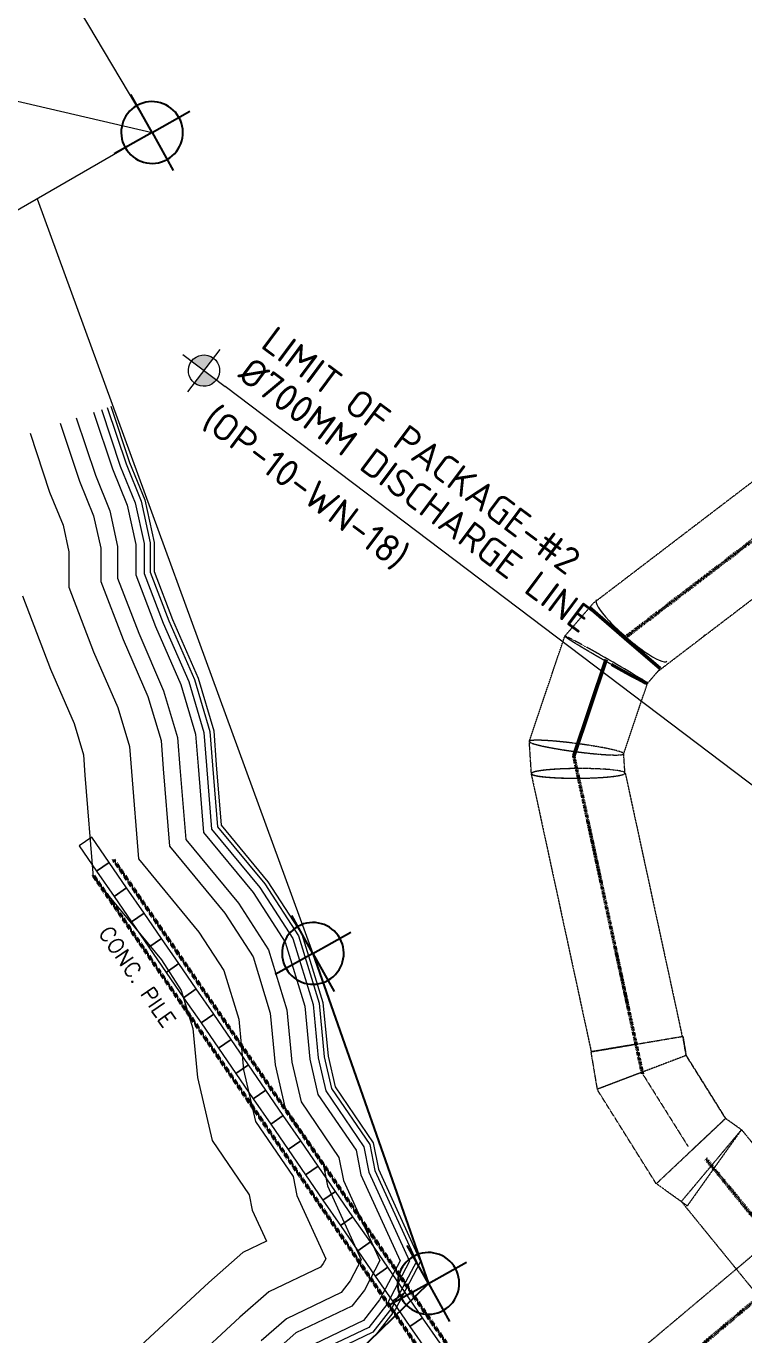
# Model space of a CAD drawing. Header units: inches. Extents: x 86328 to 235202, y 68629 to 184293.
# Drawn here: x 106731 to 120752, y 105863 to 131428 of the extents above; entities that cross this region are included whole.
import ezdxf

# ---------------------------------------------------------------- set-up
doc = ezdxf.new("R2010")
doc.units = ezdxf.units.IN
doc.header["$MEASUREMENT"] = 0
doc.linetypes.add('HIDDEN', pattern=[0.375, 0.25, -0.125])
doc.linetypes.add('PHANTOM2', pattern=[1.25, 0.625, -0.125, 0.125, -0.125, 0.125, -0.125])
doc.layers.add('DIM', color=251, linetype='Continuous', lineweight=0)
doc.layers.add('hid', color=8, linetype='HIDDEN', lineweight=0)
doc.layers.add('EDGE OF CHANNEL', color=240, linetype='Continuous')
doc.layers.add('PV-13AEE3', color=7, linetype='Continuous')
doc.styles.add('ISO', font='isocpeur.ttf')
doc.styles.add('SIMPLEX', font='simplex.shx')
doc.styles.get("Standard").update_dxf_attribs({"font": 'arial.ttf'})
doc.linetypes.add('FENCE_LINE', pattern='A,0.5,-0.1,["X",Standard,S=0.1,R=0,X=-0.02,Y=-0.05],-0.1', length=0.7)

msp = doc.modelspace()

# ---------------------------------------------------------------- hatches: boundary and pattern name
at = {"layer": 'DIM'}
h = msp.add_hatch(color=8, dxfattribs=at)
edge = h.paths.add_edge_path()
edge.add_line((110448, 124516), (110205, 124700))
edge.add_line((110205, 124700), (110020, 124457))
edge.add_ellipse((110205, 124700), major_axis=(184, 244), ratio=1, start_angle=179.9981, end_angle=269.9981)
edge = h.paths.add_edge_path()
edge.add_ellipse((110205, 124700), major_axis=(184, 244), ratio=1, start_angle=0.0038, end_angle=90.0038)
edge.add_line((109961, 124885), (110205, 124700))
edge.add_line((110205, 124700), (110389, 124944))

# ---------------------------------------------------------------- linework, layer by layer
at = {"color": 8, "extrusion": (-2.00606e-06, 4.08641e-06, 1)}
for p, q in [((109190, 129351, 0), (108775, 130093, 0)), ((109190, 129351, 0), (108775, 130093, 0)), ((109190, 129351, 0), (109931, 129765, 0)), ((109190, 129351, 0), (109931, 129765, 0)), ((109190, 129351, 0), (108448, 128937, 0)), ((109190, 129351, 0), (108448, 128937, 0)), ((109190, 129351, 0), (109604, 128609, 0)), ((109190, 129351, 0), (109604, 128609, 0)), ((112334, 113315, 0), (111920, 114056, 0)), ((112334, 113315, 0), (111920, 114056, 0)), ((112334, 113315, 0), (113076, 113729, 0)), ((112334, 113315, 0), (113076, 113729, 0)), ((112334, 113315, 0), (111593, 112900, 0)), ((112334, 113315, 0), (111593, 112900, 0)), ((112334, 113315, 0), (112749, 112573, 0)), ((112334, 113315, 0), (112749, 112573, 0)), ((114590, 106868, 0), (114175, 107610, 0)), ((114590, 106868, 0), (114175, 107610, 0)), ((114590, 106868, 0), (115332, 107282, 0)), ((114590, 106868, 0), (115332, 107282, 0)), ((114590, 106868, 0), (113848, 106453, 0)), ((114590, 106868, 0), (113848, 106453, 0)), ((114590, 106868, 0), (115004, 106126, 0)), ((114590, 106868, 0), (115004, 106126, 0))]:
    msp.add_line(p, q, dxfattribs=at)
for centre, start_param, end_param in [((109190, 129351, 0), 3.141598, 9.424783), ((109190, 129351, 0), 3.141598, 9.424783), ((112334, 113315, 0), 3.141595, 9.42478), ((112334, 113315, 0), 3.141595, 9.42478), ((114590, 106868, 0), 3.141595, 9.42478), ((114590, 106868, 0), 3.141595, 9.42478)]:
    msp.add_ellipse(centre, major_axis=(526, 294, 0), ratio=1, start_param=start_param, end_param=end_param, dxfattribs=at)
at = {"layer": 'DIM', "color": 8, "linetype": 'FENCE_LINE', "ltscale": 20}
for p, q in [((106068, 134605, 0), (109190, 129351, 0)), ((109190, 129351, 0), (103738, 126202, 0))]:
    msp.add_line(p, q, dxfattribs=at)
at = {"layer": 'DIM', "color": 8, "linetype": 'FENCE_LINE', "ltscale": 20, "extrusion": (-2.00606e-06, 4.08641e-06, 1)}
for p, q in [((100489, 131378, 0), (109190, 129351, 0)), ((106945, 128054, 0), (112334, 113315, 0))]:
    msp.add_line(p, q, dxfattribs=at)
at = {"layer": 'DIM', "color": 8, "linetype": 'HIDDEN', "ltscale": 10}
for p, q in [((117819, 120163), (130518, 129852)), ((119077, 118828), (131722, 128477)), ((117254, 119511), (117819, 120163)), ((117254, 119511), (117740, 120072)), ((116561, 117456), (117254, 119511)), ((117254, 119511), (117254, 119511)), ((117254, 119511), (117254, 119511)), ((118869, 118588), (119119, 118877)), ((118869, 118588), (119077, 118828)), ((118405, 117214), (118869, 118588)), ((118868, 118588), (118869, 118588)), ((118869, 118588), (118869, 118588)), ((116602, 116826), (116561, 117454)), ((116602, 116826), (116561, 117454)), ((116567, 117444), (116563, 117447)), ((116567, 117444), (116564, 117447)), ((116571, 117441), (116567, 117444)), ((116571, 117441), (116567, 117444)), ((117375, 117428), (117375, 117428)), ((117375, 117428), (117375, 117428)), ((117590, 117241), (117591, 117241)), ((117590, 117241), (117590, 117241)), ((118404, 117212), (118405, 117214)), ((118430, 116837), (118405, 117215)), ((118430, 116837), (118405, 117215)), ((118405, 117212), (118405, 117214)), ((117408, 116925), (117408, 116925)), ((118429, 116837), (118429, 116837)), ((118430, 116837), (118430, 116837)), ((118435, 116836), (119311, 112789)), ((116598, 116818), (117771, 111392)), ((116609, 116815), (116609, 116815)), ((116609, 116815), (116609, 116816)), ((117623, 116738), (117623, 116738)), ((117624, 116738), (117624, 116738)), ((119311, 112789), (119548, 111691)), ((117763, 111392), (119161, 111627)), ((118662, 111543), (117763, 111392)), ((119161, 111627), (119562, 111695)), ((119625, 111320), (119562, 111695)), ((119562, 111695), (119625, 111320)), ((119562, 111695), (119625, 111320)), ((117763, 111392), (117886, 110659)), ((119625, 111320), (117886, 110659)), ((119625, 111320), (118756, 110989)), ((119625, 111320), (118756, 110989)), ((120395, 110090), (119625, 111320)), ((119625, 111320), (120395, 110090)), ((119625, 111320), (119801, 111040)), ((118755, 110989), (117886, 110659)), ((118755, 110989), (117886, 110659)), ((118772, 110964), (119661, 109545)), ((119868, 110933), (120395, 110090)), ((118839, 109137), (117886, 110659)), ((120395, 110090), (119042, 108815)), ((120064, 109778), (120395, 110090)), ((120064, 109778), (120395, 110090)), ((120705, 109870), (120395, 110090)), ((119531, 108466), (120708, 109871)), ((120705, 109870), (119647, 108383)), ((120064, 109778), (119719, 109453)), ((120064, 109778), (119719, 109453)), ((120708, 109871), (125761, 103670)), ((122907, 109082), (107330, 95989)), ((119040, 108816), (118839, 109137)), ((119531, 108466), (119042, 108815)), ((119530, 108467), (124366, 102533)), ((119531, 108466), (119647, 108383))]:
    msp.add_line(p, q, dxfattribs=at)
at = {"layer": 'DIM', "color": 8, "linetype": 'FENCE_LINE', "ltscale": 20, "extrusion": (-4.54361e-06, 7.86582e-06, 1)}
msp.add_line((109190, 129351, 0), (103738, 126202, 0), dxfattribs=at)
at = {"layer": 'DIM', "color": 8, "linetype": 'PHANTOM2', "lineweight": 50, "ltscale": 20}
for p, q in [((118449, 119497), (131071, 129127)), ((117429, 117174), (118772, 110964)), ((120010, 109303), (136167, 89478)), ((123357, 108546), (106989, 94788))]:
    msp.add_line(p, q, dxfattribs=at)
at = {"layer": 'DIM', "color": 8}
for p, q in [((109791, 125014), (110619, 124387)), ((109891, 124286), (110518, 125114)), ((118430, 119474), (118429, 119475)), ((118430, 119474), (118429, 119475)), ((117954, 119143), (117954, 119143)), ((117954, 119143), (117954, 119143))]:
    msp.add_line(p, q, dxfattribs=at)
at = {"layer": 'DIM', "color": 8, "linetype": 'Continuous'}
for p, q in [((123368, 114742), (110619, 124387)), ((108386, 124002), (108752, 122902)), ((107709, 123777), (108083, 122655)), ((108046, 123889), (108416, 122778)), ((108202, 123941), (108570, 122835)), ((108316, 123979), (108683, 122876)), ((107397, 123673), (107774, 122541)), ((106806, 123476), (107189, 122325)), ((108416, 122778), (108704, 122068)), ((108570, 122835), (108861, 122117)), ((108683, 122876), (108977, 122152)), ((108752, 122902), (109047, 122174)), ((107774, 122541), (108049, 121865)), ((108083, 122655), (108364, 121962)), ((107189, 122325), (107451, 121680)), ((108364, 121962), (108517, 121265)), ((108704, 122068), (108872, 121303)), ((108861, 122117), (109036, 121321)), ((108977, 122152), (109156, 121334)), ((109047, 122174), (109230, 121342)), ((108049, 121865), (108188, 121229)), ((107451, 121680), (107565, 121161)), ((108188, 121229), (108188, 120582)), ((108517, 121265), (108517, 120642)), ((108872, 121303), (108872, 120708)), ((109036, 121321), (109036, 120739)), ((109156, 121334), (109156, 120761)), ((109230, 121342), (109230, 120775)), ((107565, 121161), (107565, 120466)), ((108872, 120708), (109258, 119703)), ((109036, 120739), (109410, 119765)), ((109156, 120761), (109521, 119811)), ((109230, 120775), (109589, 119838)), ((107565, 120466), (108047, 119208)), ((108188, 120582), (108625, 119444)), ((108517, 120642), (108929, 119568)), ((106656, 120298), (107206, 118864)), ((109258, 119703), (109752, 118567)), ((109410, 119765), (109906, 118623)), ((109521, 119811), (110019, 118664)), ((109589, 119838), (110088, 118690)), ((108625, 119444), (109108, 118331)), ((108929, 119568), (109417, 118444)), ((108047, 119208), (108521, 118117)), ((107206, 118864), (107666, 117804)), ((109906, 118623), (110204, 117630)), ((110019, 118664), (110322, 117652)), ((110088, 118690), (110395, 117665)), ((109417, 118444), (109690, 117534)), ((109752, 118567), (110041, 117600)), ((108521, 118117), (108749, 117359)), ((109108, 118331), (109365, 117474)), ((107666, 117804), (107850, 117192)), ((110041, 117600), (110090, 116971)), ((110204, 117630), (110253, 116984)), ((110322, 117652), (110373, 116994)), ((110395, 117665), (110446, 116999)), ((108749, 117359), (108786, 116869)), ((109365, 117474), (109408, 116918)), ((109690, 117534), (109735, 116944)), ((107850, 117192), (107880, 116798)), ((108786, 116869), (108923, 115163)), ((109408, 116918), (109528, 115409)), ((109735, 116944), (109848, 115538)), ((110090, 116971), (110193, 115678)), ((110253, 116984), (110352, 115743)), ((110373, 116994), (110469, 115790)), ((110446, 116999), (110541, 115819)), ((107880, 116798), (108039, 114806)), ((110541, 115819), (111452, 114715)), ((110193, 115678), (111163, 114503)), ((110352, 115743), (111295, 114600)), ((110469, 115790), (111392, 114672)), ((109528, 115409), (110610, 114098)), ((109848, 115538), (110876, 114293)), ((108923, 115163), (110107, 113729)), ((108039, 114806), (109373, 113190)), ((111295, 114600), (111940, 113607)), ((111392, 114672), (112050, 113659)), ((111452, 114715), (112117, 113690)), ((110876, 114293), (111465, 113385)), ((111163, 114503), (111790, 113537)), ((110610, 114098), (111164, 113245)), ((110107, 113729), (110594, 112978)), ((111790, 113537), (112175, 112284)), ((111940, 113607), (112337, 112316)), ((112050, 113659), (112455, 112340)), ((112117, 113690), (112528, 112354)), ((111465, 113385), (111825, 112214)), ((109373, 113190), (109762, 112590)), ((111164, 113245), (111501, 112150)), ((110594, 112978), (110886, 112027)), ((109762, 112590), (109990, 111849)), ((112175, 112284), (112274, 111247)), ((112337, 112316), (112436, 111273)), ((112455, 112340), (112555, 111293)), ((112528, 112354), (112628, 111304)), ((110886, 112027), (110980, 111037)), ((111501, 112150), (111597, 111137)), ((111825, 112214), (111922, 111190)), ((109990, 111849), (110081, 110891)), ((112274, 111247), (112432, 110561)), ((112436, 111273), (112585, 110628)), ((112555, 111293), (112697, 110677)), ((112628, 111304), (112766, 110707)), ((110980, 111037), (111213, 110028)), ((111597, 111137), (111794, 110282)), ((111922, 111190), (112101, 110416)), ((110081, 110891), (110366, 109657)), ((112766, 110707), (113511, 109612)), ((112432, 110561), (113175, 109470)), ((112585, 110628), (113329, 109535)), ((112697, 110677), (113442, 109583)), ((111794, 110282), (112531, 109200)), ((112101, 110416), (112840, 109330)), ((111213, 110028), (111945, 108954)), ((110366, 109657), (111090, 108595)), ((113175, 109470), (113271, 108988)), ((113329, 109535), (113428, 109039)), ((113442, 109583), (113544, 109076)), ((113511, 109612), (113614, 109099)), ((112531, 109200), (112616, 108776)), ((112840, 109330), (112931, 108878)), ((111945, 108954), (112019, 108583)), ((113271, 108988), (114039, 107306)), ((113428, 109039), (114222, 107300)), ((113544, 109076), (114356, 107297)), ((113614, 109099), (114438, 107294)), ((112616, 108776), (113277, 107328)), ((112931, 108878), (113643, 107317)), ((111090, 108595), (111148, 108301)), ((112019, 108583), (112583, 107348)), ((111148, 108301), (111427, 107690)), ((111427, 107690), (110965, 107469)), ((110965, 107469), (110297, 106884)), ((112480, 107187), (111470, 106703)), ((112535, 107258), (112480, 107187)), ((112583, 107348), (112535, 107258)), ((113277, 107328), (113061, 106918)), ((113643, 107317), (113338, 106739)), ((114039, 107306), (113637, 106546)), ((114222, 107300), (113776, 106456)), ((114356, 107297), (113877, 106391)), ((114438, 107294), (113939, 106351)), ((110297, 106884), (108615, 105325)), ((113061, 106918), (112882, 106688)), ((111470, 106703), (110905, 106209)), ((112882, 106688), (111816, 106178)), ((113338, 106739), (113094, 106425)), ((113094, 106425), (111999, 105901)), ((113637, 106546), (113323, 106140)), ((113776, 106456), (113428, 106009)), ((113877, 106391), (113506, 105913)), ((113939, 106351), (113553, 105854)), ((110905, 106209), (109354, 104771)), ((111816, 106178), (111323, 105745)), ((113323, 106140), (112196, 105601)), ((111999, 105901), (111543, 105501)), ((113428, 106009), (112287, 105463)), ((113506, 105913), (112354, 105362))]:
    msp.add_line(p, q, dxfattribs=at)
at = {"layer": 'DIM', "color": 8, "lineweight": 50}
for p, q in [((117740, 120072), (118429, 119475)), ((117740, 120072), (118429, 119475)), ((118430, 119474), (119119, 118877)), ((118430, 119474), (119119, 118877)), ((117429, 117174), (118064, 119054)), ((118169, 118956), (118169, 118956)), ((118170, 118956), (118170, 118956))]:
    msp.add_line(p, q, dxfattribs=at)
at = {"layer": 'DIM', "color": 8, "linetype": 'HIDDEN', "lineweight": 50, "ltscale": 20}
for p, q in [((108436, 115148), (126231, 89287)), ((108025, 114864), (125819, 89003))]:
    msp.add_line(p, q, dxfattribs=at)
at = {"layer": 'DIM', "color": 8}
msp.add_ellipse((110205, 124700), major_axis=(184, 244), ratio=1, start_param=4.712383, end_param=10.995568, dxfattribs=at)
at = {"layer": 'DIM', "color": 8, "linetype": 'Continuous'}
msp.add_ellipse((118559, 119623), major_axis=(-688, 599), ratio=0.183731, start_param=0, end_param=3.141593, dxfattribs=at)
at = {"layer": 'DIM', "color": 8, "linetype": 'HIDDEN', "ltscale": 10}
for centre, major_axis, ratio, start_param, end_param in [((118061, 119050), (-807, 461), 0.029946, -1.419831, 0.150966), ((118061, 119050), (-807, 461), 0.029948, -1.419819, 0.005883), ((118061, 119050), (-807, 461), 0.029948, -1.419819, 0.005883), ((118061, 119050), (-807, 461), 0.029948, 0.005883, 0.150977), ((118061, 119050), (-807, 461), 0.029948, 0.005883, 0.150977), ((118062, 119049), (-807, 461), 0.02995, 3.146128, 3.292583), ((118062, 119049), (-807, 461), 0.029948, 3.147476, 3.29257), ((117482, 117334), (-922, 121), 0.085164, -1.44255, 0.051959), ((117482, 117334), (-922, 121), 0.085164, -1.44255, 0.051959), ((117483, 117334), (-922, 121), 0.085161, -1.442556, 0.016867), ((117483, 117334), (-922, 121), 0.085161, -1.442556, 0.016867), ((117483, 117334), (-922, 121), 0.085161, 0.016867, 0.12824), ((117483, 117334), (-922, 121), 0.085161, 0.016867, 0.12824), ((117482, 117334), (-922, 121), 0.085164, 0.051959, 0.093055), ((117482, 117334), (-922, 121), 0.085164, 0.051959, 0.093055), ((116722, 115082), (-159, 2366), 0.042718, -0.042321, -0.007129), ((116722, 115082), (-159, 2366), 0.042718, -0.042321, -0.007129), ((116722, 115082), (-159, 2366), 0.042718, -0.077514, -0.04254), ((116722, 115082), (-159, 2366), 0.042718, -0.077514, -0.04254), ((117483, 117334), (-922, 121), 0.085161, 0.12846, 1.699037), ((117482, 117334), (-922, 121), 0.085164, 0.163439, 1.699043), ((117483, 117334), (-922, 121), 0.085164, 4.304058, 4.840622), ((117483, 117334), (-922, 121), 0.085167, 4.304062, 4.840639), ((117483, 117334), (-922, 121), 0.085164, 4.304058, 4.840622), ((117483, 117334), (-922, 121), 0.085167, 4.304062, 4.840639), ((117483, 117334), (-922, 121), 0.085164, 3.270058, 4.304058), ((117483, 117334), (-922, 121), 0.085167, 3.270062, 4.304062), ((117483, 117334), (-922, 121), 0.085164, 3.270058, 4.304058), ((117483, 117334), (-922, 121), 0.085167, 3.270062, 4.304062), ((117483, 117334), (-922, 121), 0.085167, 1.699046, 2.235623), ((117483, 117334), (-922, 121), 0.085164, 1.699056, 2.23562), ((117483, 117334), (-922, 121), 0.085167, 1.699046, 2.235623), ((117483, 117334), (-922, 121), 0.085164, 1.699056, 2.23562), ((117483, 117334), (-922, 121), 0.085164, 2.23562, 3.153476), ((117483, 117334), (-922, 121), 0.085167, 2.235623, 3.158429), ((117483, 117334), (-922, 121), 0.085164, 2.23562, 3.153476), ((117483, 117334), (-922, 121), 0.085167, 2.235623, 3.158429), ((117483, 117334), (-922, 121), 0.085164, 3.153476, 3.269839), ((117483, 117334), (-922, 121), 0.085167, 3.158429, 3.269842), ((117516, 116831), (-914, -5), 0.10343, -1.433939, 0.02509), ((117516, 116831), (-914, -5), 0.10343, -1.433939, 0.02509), ((117529, 116832), (-926, -5), 0.10213, -1.428199, -0.017687), ((117529, 116832), (-926, -5), 0.10213, -1.428199, -0.017687), ((117516, 116831), (-914, -5), 0.10343, -1.446775, -1.433939), ((117516, 116831), (-914, -5), 0.10343, -1.446775, -1.433939), ((117504, 116831), (-926, -5), 0.10213, 3.403166, 4.828451), ((117504, 116831), (-926, -5), 0.10213, 3.403166, 4.828451), ((117516, 116831), (-914, -5), 0.10343, -1.453196, -1.446775), ((117516, 116831), (-914, -5), 0.103433, 3.419617, 4.829992), ((117516, 116831), (-914, -5), 0.103433, 3.419617, 4.829992), ((117504, 116831), (-926, -5), 0.10213, 1.686859, 3.112145), ((117504, 116831), (-926, -5), 0.10213, 1.686859, 3.112145), ((117516, 116831), (-914, -5), 0.103433, 1.6884, 3.150794), ((117516, 116831), (-914, -5), 0.103433, 1.6884, 3.150794), ((117516, 116831), (-914, -5), 0.103433, 3.403381, 3.419617), ((117516, 116831), (-914, -5), 0.103433, 3.403381, 3.419617), ((117515, 116893), (-915, 57), 0.094923, 3.265716, 3.411008), ((117515, 116893), (-915, 57), 0.094923, 3.265716, 3.411008), ((117516, 116831), (-914, -5), 0.103433, 3.259415, 3.403381), ((117516, 116831), (-914, -5), 0.103433, 3.259415, 3.403381), ((117515, 116893), (-915, 57), 0.094923, 3.131748, 3.265497), ((117516, 116831), (-914, -5), 0.103433, 3.150794, 3.259196), ((117515, 116893), (-915, 57), 0.094923, 3.131748, 3.265497), ((117516, 116831), (-914, -5), 0.103433, 3.150794, 3.259196), ((117515, 116893), (-915, 57), 0.094923, 3.119987, 3.131748), ((117514, 116893), (-915, 57), 0.094923, 3.119987, 3.131748), ((117528, 116832), (-926, -5), 0.10213, -0.017687, 0.116062), ((117516, 116831), (-914, -5), 0.10343, 0.02509, 0.117601), ((117529, 116832), (-926, -5), 0.10213, -0.017687, 0.116062), ((117516, 116831), (-914, -5), 0.10343, 0.02509, 0.117601), ((117516, 116831), (-914, -5), 0.10343, 0.11782, 1.688397), ((117529, 116832), (-926, -5), 0.10213, 0.116062, 1.660324), ((117516, 116831), (-914, -5), 0.10343, 0.11782, 1.688397), ((117528, 116832), (-926, -5), 0.10213, 0.116062, 1.660324)]:
    msp.add_ellipse(centre, major_axis=major_axis, ratio=ratio, start_param=start_param, end_param=end_param, dxfattribs=at)
at = {"layer": 'DIM', "color": 8, "lineweight": 50}
for ratio, start_param, end_param in [(0.02995, 1.721786, 3.146128), (0.029948, 1.721773, 3.147476), (0.02995, 1.721786, 3.146128), (0.029948, 1.721773, 3.147476)]:
    msp.add_ellipse((118062, 119049), major_axis=(-807, 461), ratio=ratio, start_param=start_param, end_param=end_param, dxfattribs=at)
at = {"layer": 'DIM', "color": 8, "linetype": 'HIDDEN', "ltscale": 10}
for points, knots in [([(118169, 118956), (118162, 118959), (118156, 118963), (118143, 118970), (118137, 118973), (118118, 118984), (118105, 118992), (118079, 119007), (118065, 119014), (118039, 119029), (118026, 119037), (117999, 119052), (117986, 119060), (117959, 119075), (117946, 119083), (117919, 119098), (117906, 119106), (117880, 119121), (117867, 119129), (117841, 119144), (117828, 119152), (117802, 119167), (117789, 119174), (117764, 119189), (117751, 119196), (117727, 119211), (117715, 119218), (117691, 119232), (117679, 119239), (117656, 119253), (117644, 119260), (117622, 119273), (117611, 119280), (117590, 119292), (117579, 119299), (117559, 119311), (117549, 119317), (117530, 119328), (117520, 119334), (117501, 119346), (117492, 119351), (117474, 119363), (117465, 119368), (117448, 119379), (117439, 119384), (117422, 119394), (117414, 119400), (117399, 119409), (117391, 119414), (117377, 119423), (117370, 119428), (117356, 119436), (117350, 119441), (117338, 119449), (117332, 119452), (117321, 119460), (117315, 119463), (117306, 119470), (117301, 119473), (117293, 119479), (117289, 119481), (117281, 119487), (117278, 119489), (117272, 119493), (117270, 119495), (117265, 119499), (117263, 119501), (117261, 119502)], [0, 0, 0, 0, 21.918488, 21.918488, 43.836977, 43.836977, 87.673954, 87.673954, 131.510931, 131.510931, 175.347907, 175.347907, 219.184884, 219.184884, 263.021861, 263.021861, 306.858838, 306.858838, 350.695815, 350.695815, 394.532792, 394.532792, 438.369768, 438.369768, 482.206745, 482.206745, 526.043722, 526.043722, 569.880699, 569.880699, 613.717676, 613.717676, 657.554653, 657.554653, 701.391629, 701.391629, 744.297255, 744.297255, 787.20288, 787.20288, 830.108505, 830.108505, 873.014131, 873.014131, 915.919756, 915.919756, 958.825382, 958.825382, 1001.731007, 1001.731007, 1044.636632, 1044.636632, 1087.542258, 1087.542258, 1130.447883, 1130.447883, 1173.353508, 1173.353508, 1216.259134, 1216.259134, 1259.164759, 1259.164759, 1302.070385, 1302.070385, 1344.97601, 1344.97601, 1387.681764, 1387.681764, 1387.681764, 1387.681764]), ([(118168, 118956), (118162, 118959), (118156, 118963), (118143, 118970), (118137, 118973), (118118, 118984), (118105, 118992), (118079, 119006), (118066, 119014), (118039, 119029), (118026, 119037), (118000, 119052), (117987, 119059), (117960, 119075), (117947, 119082), (117920, 119098), (117907, 119105), (117881, 119120), (117868, 119128), (117842, 119143), (117829, 119151), (117803, 119166), (117791, 119173), (117765, 119188), (117753, 119195), (117728, 119210), (117716, 119217), (117692, 119231), (117681, 119238), (117658, 119252), (117646, 119258), (117624, 119272), (117613, 119278), (117592, 119291), (117581, 119297), (117561, 119309), (117551, 119315), (117532, 119327), (117522, 119333), (117503, 119345), (117494, 119350), (117475, 119362), (117466, 119367), (117449, 119378), (117440, 119383), (117423, 119394), (117415, 119399), (117400, 119409), (117392, 119413), (117377, 119423), (117370, 119427), (117357, 119436), (117350, 119440), (117338, 119448), (117332, 119452), (117321, 119459), (117316, 119463), (117306, 119470), (117301, 119473), (117293, 119479), (117289, 119481), (117281, 119487), (117278, 119489), (117272, 119493), (117269, 119495), (117265, 119499), (117263, 119501), (117261, 119502)], [0, 0, 0, 0, 21.80844, 21.80844, 43.61688, 43.61688, 87.233761, 87.233761, 130.850641, 130.850641, 174.467521, 174.467521, 218.084402, 218.084402, 261.701282, 261.701282, 305.318162, 305.318162, 348.935043, 348.935043, 392.551923, 392.551923, 436.168803, 436.168803, 479.785684, 479.785684, 523.402564, 523.402564, 567.019444, 567.019444, 610.636325, 610.636325, 654.253205, 654.253205, 697.870085, 697.870085, 740.995976, 740.995976, 784.121867, 784.121867, 827.247758, 827.247758, 870.373649, 870.373649, 913.49954, 913.49954, 956.625431, 956.625431, 999.751322, 999.751322, 1042.877213, 1042.877213, 1086.003104, 1086.003104, 1129.128995, 1129.128995, 1172.254886, 1172.254886, 1215.380777, 1215.380777, 1258.506668, 1258.506668, 1301.632558, 1301.632558, 1344.758449, 1344.758449, 1387.684469, 1387.684469, 1387.684469, 1387.684469])]:
    msp.add_open_spline(points, degree=3, knots=knots, dxfattribs=at)
at = {"layer": 'EDGE OF CHANNEL', "color": 8, "extrusion": (-2.00606e-06, 4.08641e-06, 1)}
for p, q in [((112334, 113315, 0), (114590, 106868, 0)), ((114590, 106868, 0), (110442, 102831, 0))]:
    msp.add_line(p, q, dxfattribs=at)
at = {"layer": 'hid', "color": 8, "linetype": 'Continuous'}
for p, q in [((108014, 115585), (107767, 115415)), ((108354, 115091), (108014, 115585)), ((107767, 115415), (108107, 114921)), ((108107, 114921), (108354, 115091)), ((108354, 115091), (108107, 114921)), ((108694, 114597), (108354, 115091)), ((108107, 114921), (108447, 114427)), ((108447, 114427), (108694, 114597)), ((108694, 114597), (108447, 114427)), ((109034, 114102), (108694, 114597)), ((108447, 114427), (108787, 113932)), ((108787, 113932), (109034, 114102)), ((109034, 114102), (108787, 113932)), ((109374, 113608), (109034, 114102)), ((108787, 113932), (109127, 113438)), ((109127, 113438), (109374, 113608)), ((109374, 113608), (109127, 113438)), ((109715, 113114), (109374, 113608)), ((109127, 113438), (109467, 112944)), ((109467, 112944), (109715, 113114)), ((109715, 113114), (109467, 112944)), ((110055, 112620), (109715, 113114)), ((109467, 112944), (109807, 112449)), ((109807, 112449), (110055, 112620)), ((110055, 112620), (109807, 112449)), ((110395, 112125), (110055, 112620)), ((109807, 112449), (110148, 111955)), ((110148, 111955), (110395, 112125)), ((110395, 112125), (110148, 111955)), ((110735, 111631), (110395, 112125)), ((110148, 111955), (110488, 111461)), ((110488, 111461), (110735, 111631)), ((110735, 111631), (110488, 111461)), ((111075, 111137), (110735, 111631)), ((110488, 111461), (110828, 110967)), ((110828, 110967), (111075, 111137)), ((111075, 111137), (110828, 110967)), ((110828, 110967), (111168, 110472)), ((111415, 110642), (111075, 111137)), ((111168, 110472), (111415, 110642)), ((111415, 110642), (111168, 110472)), ((111168, 110472), (111508, 109978)), ((111755, 110148), (111415, 110642)), ((111508, 109978), (111755, 110148)), ((111755, 110148), (111508, 109978)), ((111508, 109978), (111848, 109484)), ((112095, 109654), (111755, 110148)), ((111848, 109484), (112095, 109654)), ((112095, 109654), (111848, 109484)), ((111848, 109484), (112188, 108989)), ((112435, 109160), (112095, 109654)), ((112188, 108989), (112435, 109160)), ((112435, 109160), (112188, 108989)), ((112188, 108989), (112528, 108495)), ((112776, 108665), (112435, 109160)), ((112528, 108495), (112776, 108665)), ((112776, 108665), (112528, 108495)), ((113116, 108171), (112776, 108665)), ((112528, 108495), (112869, 108001)), ((112869, 108001), (113116, 108171)), ((113116, 108171), (112869, 108001)), ((113456, 107677), (113116, 108171)), ((112869, 108001), (113209, 107507)), ((113209, 107507), (113456, 107677)), ((113456, 107677), (113209, 107507)), ((113796, 107182), (113456, 107677)), ((113209, 107507), (113549, 107012)), ((113549, 107012), (113796, 107182)), ((113796, 107182), (113549, 107012)), ((114136, 106688), (113796, 107182)), ((113549, 107012), (113889, 106518)), ((113889, 106518), (114136, 106688)), ((114136, 106688), (113889, 106518)), ((114476, 106194), (114136, 106688)), ((113889, 106518), (114229, 106024)), ((114229, 106024), (114476, 106194)), ((114476, 106194), (114229, 106024)), ((114816, 105700), (114476, 106194)), ((114229, 106024), (114569, 105529))]:
    msp.add_line(p, q, dxfattribs=at)
for ratio, start_param, end_param in [(0.02995, 3.292802, 4.863379), (0.029948, 3.292789, 4.863366), (0.02995, 3.292802, 4.863379)]:
    msp.add_ellipse((118062, 119049), major_axis=(-807, 461), ratio=ratio, start_param=start_param, end_param=end_param, dxfattribs=at)
at = {"layer": 'PV-13AEE3', "color": 8}
for ratio, start_param, end_param in [(0.02995, 3.146128, 3.292583), (0.029948, 3.147476, 3.29257)]:
    msp.add_ellipse((119286, 120133), major_axis=(-698, 614), ratio=ratio, start_param=start_param, end_param=end_param, dxfattribs=at)

# ---------------------------------------------------------------- texts
at = {"color": 8, "style": 'ISO'}
for s, p in [('LIMIT OF PACKAGE-#2', (111286, 125169)), ('%%C700MM DISCHARGE LINE', (110832, 124568)), ('(OP-10-WN-18)', (110125, 123635))]:
    msp.add_text(s, height=536.62, rotation=323.2436, dxfattribs=at).set_placement(p)
at = {"layer": 'hid', "color": 8, "style": 'SIMPLEX'}
msp.add_text('CONC. PILE', height=300, rotation=304.5316, dxfattribs=at).set_placement((108131, 113716))

doc.saveas('drawing.dxf')
